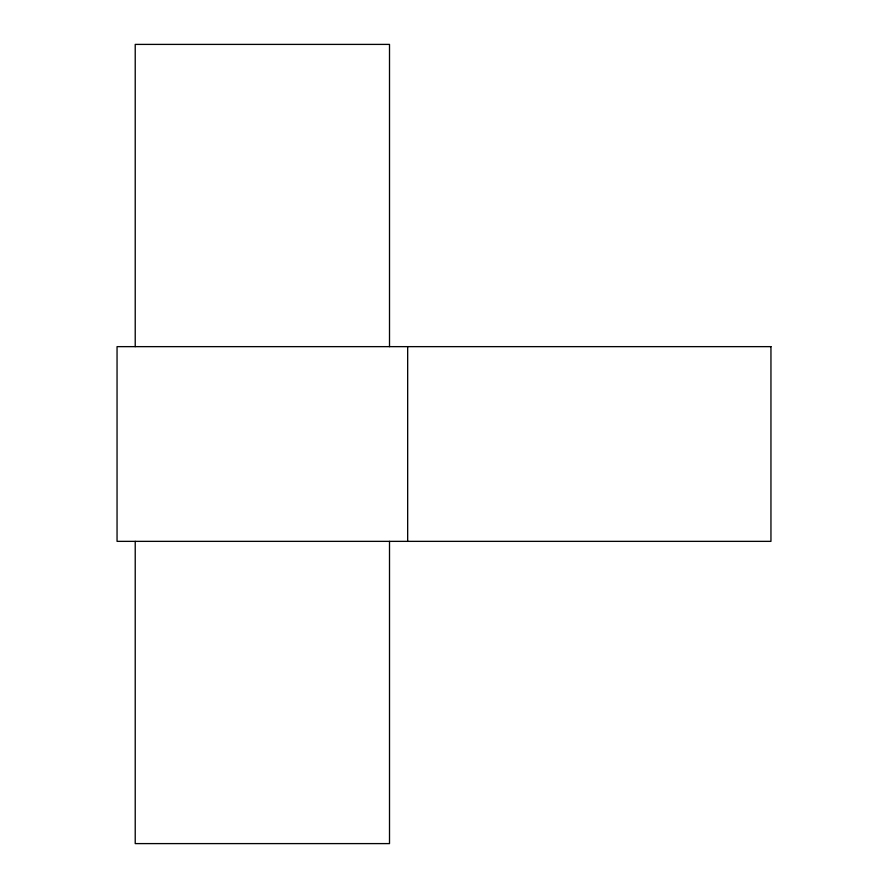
<?xml version="1.0" encoding="UTF-8"?>
<svg xmlns="http://www.w3.org/2000/svg" width="888" height="888" viewBox="0 0 888 888"><rect width="100%" height="100%" fill="white"/><g stroke="black" fill="none" stroke-linecap="round" stroke-linejoin="round"><path stroke-width="1.33" d="M407.67 346.642L407.67 541.358M389.51 346.642L389.51 44.4L135.22 44.4L135.22 346.642M389.51 541.358L389.51 843.6L135.22 843.6L135.22 541.358M770.951 346.642L117.05 346.642L117.05 541.358L770.951 541.358L770.951 346.642"/></g></svg>
